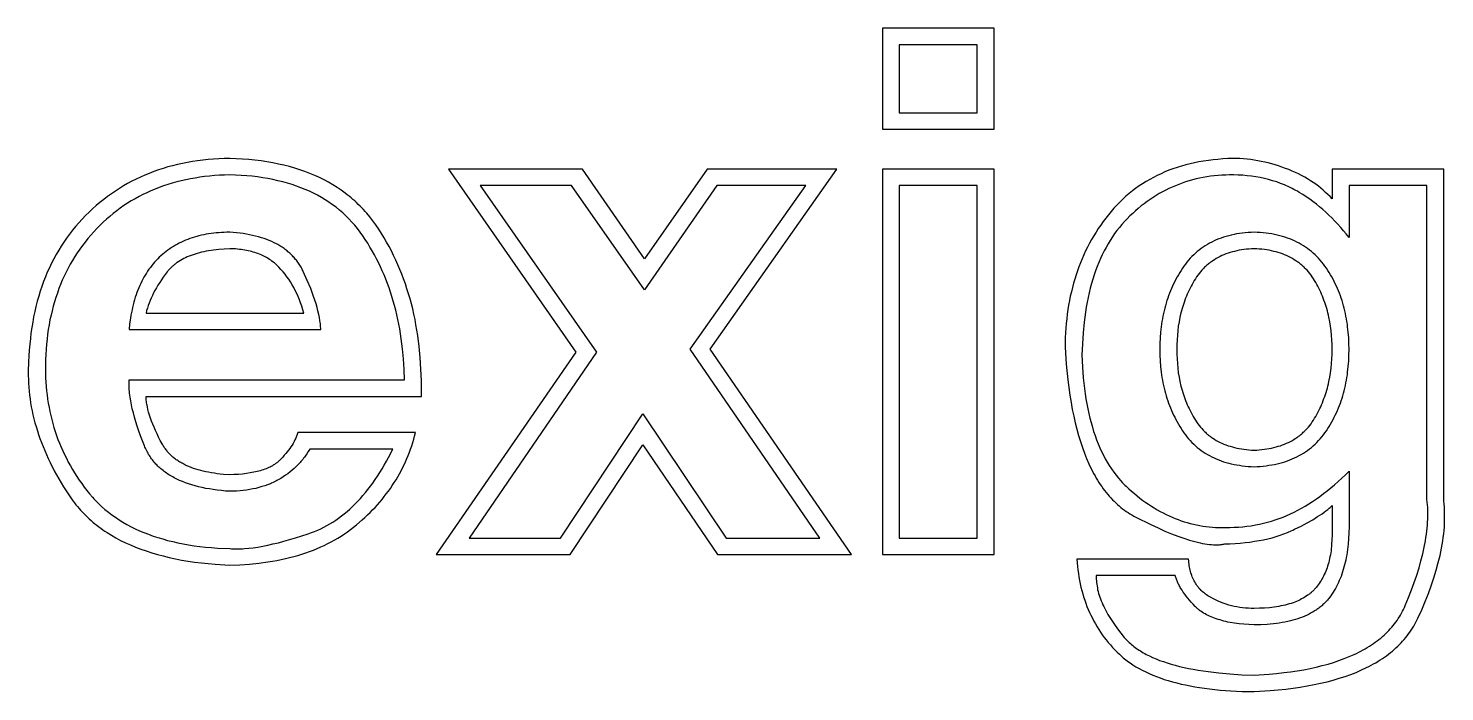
# Model space of a CAD drawing. Header units: millimetres. Extents: x -67 to 591, y -68 to 76.
# Drawn here: x 135.4 to 268.8, y -61.5 to 1 of the extents above; entities that cross this region are included whole.
import ezdxf

# ---------------------------------------------------------------- set-up
doc = ezdxf.new("R2010")
doc.units = ezdxf.units.MM
doc.header["$MEASUREMENT"] = 0
doc.layers.add('DEFAULT', color=7, linetype='Continuous')

msp = doc.modelspace()

# ---------------------------------------------------------------- linework, layer by layer
at = {"layer": 'DEFAULT'}
for points in [[(215.83, -8.53), (226.36, -8.53), (226.36, 0.97), (215.83, 0.97), (215.83, -8.53)], [(217.42, -0.58), (217.42, -6.98), (224.77, -6.98), (224.77, -0.58), (217.42, -0.58)], [(160.76, -37.11), (160.7, -37.28), (160.63, -37.45), (160.56, -37.62), (160.48, -37.78), (160.39, -37.95), (160.3, -38.12), (160.2, -38.28), (160.1, -38.44), (159.98, -38.61), (159.87, -38.77), (159.74, -38.93), (159.61, -39.09), (159.47, -39.25), (159.33, -39.41), (159.18, -39.57), (159.02, -39.73), (158.98, -39.77), (158.94, -39.81), (158.9, -39.85), (158.85, -39.88), (158.81, -39.92), (158.76, -39.96), (158.72, -39.99), (158.67, -40.03), (158.62, -40.06), (158.57, -40.1), (158.47, -40.16), (158.36, -40.23), (158.25, -40.29), (158.13, -40.35), (158.02, -40.41), (157.89, -40.46), (157.76, -40.51), (157.63, -40.56), (157.49, -40.61), (157.35, -40.66), (157.21, -40.7), (157.06, -40.74), (156.91, -40.78), (156.75, -40.82), (156.59, -40.85), (156.42, -40.88), (156.25, -40.91), (155.9, -40.97), (155.53, -41.01), (155.15, -41.04), (154.75, -41.07), (154.33, -41.08), (153.73, -41.04), (153.44, -41.01), (153.15, -40.98), (152.88, -40.94), (152.61, -40.9), (152.34, -40.85), (152.09, -40.8), (151.84, -40.75), (151.6, -40.69), (151.36, -40.62), (151.13, -40.55), (150.91, -40.48), (150.69, -40.4), (150.48, -40.31), (150.28, -40.23), (150.09, -40.13), (149.9, -40.03), (149.81, -39.98), (149.72, -39.93), (149.63, -39.88), (149.54, -39.83), (149.46, -39.77), (149.37, -39.71), (149.29, -39.66), (149.21, -39.6), (149.13, -39.54), (149.06, -39.48), (148.98, -39.41), (148.91, -39.35), (148.84, -39.29), (148.77, -39.22), (148.7, -39.15), (148.63, -39.09), (148.57, -39.02), (148.51, -38.95), (148.44, -38.88), (148.39, -38.8), (148.33, -38.73), (148.27, -38.65), (148.22, -38.58), (148.16, -38.5), (148.11, -38.42), (148.06, -38.34), (148.02, -38.26), (147.97, -38.18), (147.79, -37.85), (147.63, -37.53), (147.48, -37.22), (147.33, -36.91), (147.2, -36.61), (147.08, -36.31), (146.96, -36.02), (146.86, -35.74), (146.77, -35.46), (146.69, -35.19), (146.62, -34.93), (146.57, -34.67), (146.54, -34.54), (146.52, -34.42), (146.5, -34.29), (146.48, -34.17), (146.47, -34.05), (146.45, -33.93), (146.45, -33.81), (146.44, -33.7), (172.39, -33.7), (172.39, -33.34), (172.39, -32.23), (172.35, -31.13), (172.29, -30.05), (172.18, -29), (172.05, -27.96), (171.97, -27.45), (171.88, -26.95), (171.79, -26.45), (171.68, -25.95), (171.57, -25.46), (171.45, -24.98), (171.32, -24.5), (171.18, -24.03), (171.03, -23.56), (170.88, -23.1), (170.71, -22.64), (170.54, -22.19), (170.36, -21.74), (170.17, -21.3), (169.98, -20.86), (169.77, -20.43), (169.56, -20), (169.34, -19.58), (169.11, -19.16), (168.87, -18.75), (168.62, -18.34), (168.37, -17.94), (168.1, -17.55), (167.83, -17.17), (167.54, -16.8), (167.24, -16.45), (167.09, -16.27), (166.93, -16.1), (166.77, -15.93), (166.61, -15.77), (166.44, -15.61), (166.28, -15.45), (166.11, -15.29), (165.93, -15.14), (165.76, -14.99), (165.58, -14.84), (165.4, -14.7), (165.21, -14.55), (164.84, -14.28), (164.45, -14.02), (164.05, -13.77), (163.64, -13.53), (163.22, -13.31), (162.78, -13.09), (162.34, -12.89), (161.88, -12.7), (161.42, -12.52), (160.94, -12.35), (160.45, -12.2), (159.95, -12.06), (159.44, -11.93), (158.91, -11.81), (158.38, -11.7), (157.83, -11.6), (157.28, -11.52), (156.71, -11.45), (156.13, -11.39), (155.54, -11.34), (154.94, -11.31), (154.33, -11.28), (153.81, -11.29), (153.29, -11.32), (152.79, -11.35), (152.29, -11.39), (151.79, -11.44), (151.3, -11.51), (150.82, -11.58), (150.34, -11.66), (149.87, -11.76), (149.41, -11.86), (148.95, -11.97), (148.5, -12.09), (148.05, -12.23), (147.61, -12.37), (147.18, -12.52), (146.75, -12.69), (146.33, -12.86), (145.91, -13.04), (145.51, -13.24), (145.1, -13.44), (144.71, -13.66), (144.32, -13.88), (143.93, -14.11), (143.55, -14.36), (143.18, -14.61), (142.81, -14.88), (142.45, -15.15), (142.1, -15.43), (141.75, -15.73), (141.41, -16.03), (141.07, -16.35), (140.75, -16.67), (140.42, -17), (140.11, -17.35), (139.81, -17.69), (139.52, -18.05), (139.24, -18.41), (138.96, -18.78), (138.7, -19.16), (138.45, -19.54), (138.21, -19.94), (137.98, -20.34), (137.75, -20.74), (137.54, -21.16), (137.34, -21.58), (137.14, -22.01), (136.96, -22.44), (136.79, -22.89), (136.63, -23.34), (136.47, -23.8), (136.33, -24.26), (136.19, -24.74), (136.07, -25.22), (135.96, -25.71), (135.85, -26.2), (135.76, -26.7), (135.68, -27.21), (135.6, -27.73), (135.54, -28.26), (135.48, -28.79), (135.44, -29.33), (135.4, -29.88), (135.38, -30.43), (135.35, -31.36), (135.35, -31.73), (135.36, -32.1), (135.37, -32.46), (135.39, -32.83), (135.42, -33.2), (135.46, -33.57), (135.51, -33.94), (135.57, -34.31), (135.63, -34.69), (135.71, -35.06), (135.79, -35.43), (135.88, -35.8), (135.97, -36.18), (136.08, -36.55), (136.2, -36.93), (136.32, -37.3), (136.45, -37.68), (136.59, -38.05), (136.74, -38.43), (136.89, -38.81), (137.06, -39.18), (137.23, -39.56), (137.41, -39.94), (137.8, -40.7), (138.22, -41.46), (138.67, -42.22), (139.16, -42.98), (139.29, -43.17), (139.42, -43.36), (139.56, -43.54), (139.69, -43.72), (139.84, -43.9), (139.98, -44.08), (140.13, -44.25), (140.28, -44.42), (140.44, -44.59), (140.6, -44.76), (140.76, -44.92), (140.92, -45.08), (141.09, -45.24), (141.27, -45.39), (141.44, -45.54), (141.62, -45.69), (141.81, -45.84), (141.99, -45.98), (142.18, -46.12), (142.38, -46.26), (142.57, -46.39), (142.77, -46.52), (143.19, -46.78), (143.61, -47.02), (144.05, -47.26), (144.5, -47.48), (144.97, -47.69), (145.45, -47.89), (145.95, -48.08), (146.45, -48.26), (146.98, -48.43), (147.51, -48.59), (148.06, -48.73), (148.63, -48.87), (149.21, -48.99), (149.8, -49.11), (150.4, -49.21), (151.02, -49.3), (151.66, -49.38), (152.3, -49.45), (152.96, -49.51), (154.33, -49.59), (155.27, -49.56), (156.18, -49.49), (157.07, -49.41), (157.93, -49.29), (158.35, -49.22), (158.76, -49.15), (159.17, -49.07), (159.57, -48.98), (159.97, -48.88), (160.36, -48.78), (160.74, -48.67), (161.12, -48.56), (161.49, -48.44), (161.85, -48.31), (162.21, -48.17), (162.56, -48.03), (162.91, -47.88), (163.24, -47.73), (163.57, -47.57), (163.9, -47.4), (164.22, -47.22), (164.53, -47.04), (164.84, -46.85), (165.14, -46.65), (165.43, -46.45), (165.72, -46.24), (166, -46.02), (166.27, -45.8), (166.8, -45.34), (167.06, -45.11), (167.31, -44.87), (167.55, -44.64), (167.79, -44.39), (168.02, -44.15), (168.24, -43.9), (168.46, -43.65), (168.68, -43.4), (168.88, -43.14), (169.08, -42.88), (169.28, -42.62), (169.47, -42.36), (169.65, -42.09), (169.83, -41.82), (170, -41.55), (170.16, -41.27), (170.32, -40.99), (170.47, -40.71), (170.62, -40.43), (170.76, -40.14), (170.9, -39.85), (171.02, -39.56), (171.15, -39.26), (171.26, -38.96), (171.37, -38.66), (171.48, -38.36), (171.58, -38.05), (171.67, -37.74), (171.75, -37.43), (171.83, -37.11), (160.76, -37.11)], [(268.75, -12.28), (258.21, -12.28), (258.21, -15.1), (258.02, -14.88), (257.81, -14.68), (257.6, -14.48), (257.38, -14.28), (257.16, -14.09), (256.92, -13.9), (256.68, -13.72), (256.43, -13.55), (256.17, -13.38), (255.9, -13.21), (255.63, -13.05), (255.34, -12.9), (255.05, -12.75), (254.75, -12.61), (254.44, -12.47), (254.13, -12.34), (253.81, -12.22), (253.49, -12.1), (253.17, -11.99), (252.84, -11.89), (252.52, -11.79), (252.19, -11.71), (251.86, -11.63), (251.53, -11.56), (251.2, -11.5), (250.87, -11.44), (250.54, -11.4), (250.2, -11.36), (249.87, -11.33), (249.53, -11.3), (249.19, -11.29), (248.85, -11.28), (248.38, -11.3), (247.91, -11.33), (247.45, -11.37), (246.99, -11.41), (246.55, -11.47), (246.11, -11.53), (245.67, -11.61), (245.25, -11.69), (244.83, -11.79), (244.42, -11.89), (244.01, -12.01), (243.61, -12.13), (243.22, -12.26), (242.84, -12.4), (242.46, -12.56), (242.09, -12.72), (241.73, -12.89), (241.37, -13.07), (241.03, -13.26), (240.68, -13.46), (240.35, -13.67), (240.02, -13.88), (239.7, -14.11), (239.39, -14.35), (239.08, -14.6), (238.78, -14.85), (238.49, -15.12), (238.21, -15.39), (237.93, -15.68), (237.66, -15.97), (237.39, -16.28), (237.14, -16.59), (236.89, -16.91), (236.64, -17.24), (236.41, -17.56), (236.18, -17.9), (235.97, -18.24), (235.76, -18.58), (235.55, -18.93), (235.36, -19.28), (235.17, -19.64), (234.99, -20), (234.82, -20.36), (234.66, -20.73), (234.5, -21.11), (234.36, -21.48), (234.22, -21.87), (234.09, -22.26), (233.96, -22.65), (233.85, -23.04), (233.74, -23.45), (233.64, -23.85), (233.54, -24.26), (233.46, -24.68), (233.38, -25.1), (233.31, -25.52), (233.25, -25.95), (233.2, -26.38), (233.15, -26.82), (233.12, -27.26), (233.09, -27.7), (233.07, -28.16), (233.05, -29.07), (233.16, -30.65), (233.31, -32.15), (233.4, -32.87), (233.5, -33.58), (233.61, -34.26), (233.73, -34.93), (233.87, -35.57), (234.01, -36.2), (234.16, -36.8), (234.32, -37.39), (234.49, -37.96), (234.68, -38.51), (234.87, -39.04), (235.07, -39.55), (235.29, -40.04), (235.51, -40.51), (235.63, -40.74), (235.74, -40.96), (235.87, -41.18), (235.99, -41.39), (236.11, -41.6), (236.24, -41.81), (236.37, -42), (236.51, -42.2), (236.64, -42.39), (236.78, -42.57), (236.92, -42.75), (237.07, -42.93), (237.21, -43.1), (237.36, -43.26), (237.51, -43.43), (237.67, -43.58), (237.82, -43.73), (237.98, -43.88), (238.14, -44.02), (238.31, -44.16), (238.47, -44.29), (238.64, -44.41), (238.81, -44.54), (238.99, -44.65), (239.16, -44.77), (239.34, -44.87), (239.52, -44.98), (239.71, -45.07), (241.14, -45.78), (241.81, -46.09), (242.46, -46.38), (243.08, -46.63), (243.67, -46.86), (244.24, -47.06), (244.77, -47.23), (245.03, -47.31), (245.28, -47.38), (245.53, -47.44), (245.77, -47.49), (246, -47.54), (246.22, -47.58), (246.44, -47.62), (246.65, -47.64), (246.85, -47.66), (247.05, -47.67), (247.15, -47.68), (247.24, -47.68), (247.33, -47.68), (247.42, -47.68), (247.51, -47.68), (247.6, -47.67), (247.69, -47.66), (247.77, -47.65), (247.85, -47.64), (247.93, -47.63), (248.01, -47.62), (248.09, -47.6), (248.59, -47.58), (249.07, -47.56), (249.55, -47.52), (250.01, -47.47), (250.46, -47.42), (250.9, -47.35), (251.33, -47.28), (251.75, -47.2), (252.15, -47.11), (252.55, -47.01), (252.93, -46.9), (253.31, -46.78), (253.67, -46.65), (254.02, -46.52), (254.36, -46.37), (254.52, -46.3), (254.68, -46.22), (255.3, -45.91), (255.87, -45.6), (256.39, -45.31), (256.85, -45.02), (257.07, -44.88), (257.27, -44.75), (257.46, -44.61), (257.63, -44.48), (257.8, -44.35), (257.95, -44.22), (258.02, -44.16), (258.09, -44.1), (258.15, -44.03), (258.21, -43.97), (258.21, -46.33), (258.21, -46.78), (258.2, -47.21), (258.17, -47.63), (258.16, -47.83), (258.13, -48.03), (258.11, -48.23), (258.08, -48.42), (258.05, -48.61), (258.01, -48.8), (257.98, -48.98), (257.94, -49.16), (257.89, -49.34), (257.84, -49.51), (257.79, -49.68), (257.74, -49.84), (257.68, -50.01), (257.62, -50.16), (257.55, -50.32), (257.48, -50.47), (257.41, -50.62), (257.34, -50.77), (257.26, -50.91), (257.18, -51.05), (257.09, -51.18), (257, -51.31), (256.91, -51.44), (256.82, -51.57), (256.72, -51.69), (256.62, -51.8), (256.56, -51.86), (256.51, -51.92), (256.46, -51.97), (256.4, -52.03), (256.34, -52.08), (256.28, -52.14), (256.23, -52.19), (256.16, -52.24), (256.1, -52.29), (256.04, -52.34), (255.98, -52.39), (255.91, -52.43), (255.78, -52.53), (255.64, -52.62), (255.49, -52.7), (255.34, -52.78), (255.19, -52.86), (255.03, -52.94), (254.87, -53.01), (254.7, -53.07), (254.53, -53.14), (254.35, -53.2), (254.17, -53.25), (253.98, -53.31), (253.79, -53.36), (253.59, -53.4), (253.39, -53.44), (253.19, -53.48), (252.97, -53.52), (252.76, -53.55), (252.54, -53.58), (252.31, -53.6), (251.85, -53.64), (251.36, -53.66), (250.86, -53.67), (250.59, -53.67), (250.32, -53.66), (250.05, -53.64), (249.78, -53.61), (249.51, -53.58), (249.25, -53.53), (248.99, -53.48), (248.73, -53.42), (248.47, -53.35), (248.22, -53.27), (247.96, -53.18), (247.71, -53.08), (247.47, -52.98), (247.22, -52.87), (246.98, -52.74), (246.74, -52.61), (246.62, -52.55), (246.5, -52.47), (246.39, -52.4), (246.28, -52.32), (246.18, -52.24), (246.08, -52.16), (245.98, -52.07), (245.89, -51.99), (245.8, -51.89), (245.76, -51.85), (245.71, -51.8), (245.67, -51.75), (245.63, -51.7), (245.59, -51.65), (245.55, -51.6), (245.51, -51.55), (245.47, -51.5), (245.44, -51.45), (245.4, -51.4), (245.33, -51.29), (245.27, -51.18), (245.2, -51.07), (245.14, -50.95), (245.09, -50.83), (245.04, -50.71), (244.99, -50.58), (244.95, -50.46), (244.9, -50.33), (244.87, -50.19), (244.83, -50.06), (244.8, -49.92), (244.77, -49.78), (244.75, -49.63), (244.73, -49.49), (244.71, -49.34), (244.7, -49.19), (244.69, -49.03), (234.16, -49.03), (234.18, -49.38), (234.22, -49.72), (234.26, -50.05), (234.3, -50.38), (234.36, -50.71), (234.41, -51.04), (234.48, -51.36), (234.55, -51.67), (234.63, -51.98), (234.71, -52.29), (234.8, -52.59), (234.9, -52.89), (235.01, -53.19), (235.11, -53.48), (235.23, -53.76), (235.35, -54.05), (235.48, -54.32), (235.62, -54.6), (235.76, -54.87), (235.91, -55.13), (236.06, -55.39), (236.22, -55.65), (236.39, -55.9), (236.56, -56.15), (236.74, -56.4), (236.93, -56.64), (237.12, -56.88), (237.32, -57.11), (237.52, -57.34), (237.73, -57.56), (237.95, -57.78), (238.18, -57.99), (238.29, -58.1), (238.41, -58.21), (238.53, -58.31), (238.65, -58.41), (238.78, -58.51), (238.9, -58.61), (239.03, -58.7), (239.17, -58.8), (239.44, -58.98), (239.73, -59.16), (240.02, -59.33), (240.33, -59.5), (240.65, -59.65), (240.98, -59.81), (241.31, -59.95), (241.66, -60.09), (242.02, -60.22), (242.39, -60.35), (242.77, -60.47), (243.16, -60.58), (243.57, -60.69), (243.98, -60.79), (244.4, -60.88), (244.83, -60.97), (245.28, -61.05), (245.73, -61.12), (246.67, -61.25), (247.66, -61.36), (248.68, -61.43), (249.75, -61.48), (250.86, -61.51), (252.39, -61.41), (253.12, -61.35), (253.84, -61.27), (254.53, -61.18), (255.21, -61.08), (255.87, -60.97), (256.51, -60.85), (257.13, -60.72), (257.74, -60.57), (258.32, -60.42), (258.89, -60.25), (259.44, -60.07), (259.97, -59.89), (260.48, -59.69), (260.97, -59.47), (261.44, -59.25), (261.67, -59.14), (261.9, -59.02), (262.12, -58.9), (262.33, -58.78), (262.54, -58.65), (262.75, -58.52), (262.95, -58.39), (263.15, -58.25), (263.34, -58.12), (263.53, -57.98), (263.71, -57.83), (263.89, -57.69), (264.06, -57.54), (264.23, -57.39), (264.4, -57.23), (264.56, -57.08), (264.71, -56.92), (264.86, -56.75), (265.01, -56.59), (265.15, -56.42), (265.29, -56.25), (265.42, -56.07), (265.54, -55.9), (265.67, -55.72), (265.78, -55.54), (265.9, -55.35), (266.01, -55.16), (266.11, -54.97), (266.21, -54.78), (266.3, -54.58), (266.66, -53.8), (266.99, -53.03), (267.29, -52.27), (267.56, -51.53), (267.81, -50.79), (268.03, -50.07), (268.22, -49.36), (268.39, -48.67), (268.53, -47.98), (268.59, -47.64), (268.64, -47.31), (268.69, -46.98), (268.73, -46.65), (268.76, -46.33), (268.79, -46), (268.8, -45.69), (268.82, -45.37), (268.82, -45.06), (268.82, -44.75), (268.81, -44.44), (268.8, -44.14), (268.78, -43.84), (268.75, -43.54), (268.75, -12.28)], [(169.69, -38.66), (161.87, -38.66), (161.73, -38.89), (161.59, -39.11), (161.44, -39.32), (161.37, -39.43), (161.29, -39.53), (161.21, -39.63), (161.13, -39.73), (161.04, -39.83), (160.96, -39.93), (160.87, -40.03), (160.78, -40.12), (160.69, -40.21), (160.6, -40.3), (160.51, -40.39), (160.41, -40.48), (160.22, -40.65), (160.02, -40.82), (159.81, -40.98), (159.59, -41.13), (159.37, -41.28), (159.14, -41.42), (158.9, -41.56), (158.78, -41.62), (158.66, -41.69), (158.54, -41.75), (158.41, -41.81), (158.28, -41.86), (158.16, -41.92), (157.9, -42.02), (157.63, -42.12), (157.36, -42.2), (157.08, -42.28), (156.8, -42.36), (156.51, -42.42), (156.22, -42.47), (155.92, -42.52), (155.61, -42.56), (155.3, -42.59), (154.98, -42.61), (154.66, -42.63), (154.33, -42.64), (153.93, -42.61), (153.54, -42.57), (153.16, -42.53), (152.78, -42.48), (152.42, -42.42), (152.07, -42.36), (151.73, -42.29), (151.4, -42.21), (151.07, -42.13), (150.76, -42.04), (150.46, -41.94), (150.16, -41.84), (149.88, -41.73), (149.6, -41.61), (149.34, -41.49), (149.21, -41.42), (149.08, -41.36), (148.96, -41.29), (148.83, -41.22), (148.71, -41.15), (148.6, -41.08), (148.48, -41), (148.37, -40.93), (148.26, -40.85), (148.15, -40.77), (148.05, -40.69), (147.94, -40.6), (147.84, -40.52), (147.75, -40.43), (147.65, -40.35), (147.56, -40.26), (147.47, -40.16), (147.38, -40.07), (147.29, -39.98), (147.21, -39.88), (147.13, -39.78), (147.05, -39.68), (146.97, -39.58), (146.9, -39.48), (146.83, -39.37), (146.76, -39.27), (146.69, -39.16), (146.63, -39.05), (146.57, -38.94), (146.51, -38.82), (146.45, -38.71), (146.39, -38.59), (146.34, -38.47), (146.29, -38.35), (145.93, -37.41), (145.77, -36.96), (145.62, -36.51), (145.48, -36.08), (145.36, -35.67), (145.25, -35.26), (145.15, -34.87), (145.07, -34.48), (145, -34.11), (144.94, -33.76), (144.89, -33.41), (144.88, -33.24), (144.86, -33.08), (144.85, -32.91), (144.84, -32.75), (144.84, -32.6), (144.84, -32.44), (144.84, -32.29), (144.85, -32.14), (170.79, -32.14), (170.76, -31.15), (170.7, -30.17), (170.61, -29.21), (170.49, -28.27), (170.35, -27.35), (170.17, -26.45), (170.07, -26.01), (169.97, -25.58), (169.86, -25.14), (169.74, -24.72), (169.61, -24.3), (169.48, -23.88), (169.34, -23.47), (169.19, -23.06), (169.04, -22.66), (168.87, -22.26), (168.71, -21.87), (168.53, -21.48), (168.35, -21.1), (168.16, -20.73), (167.96, -20.35), (167.76, -19.99), (167.54, -19.63), (167.33, -19.27), (167.1, -18.92), (166.87, -18.57), (166.63, -18.23), (166.38, -17.9), (166.11, -17.58), (165.84, -17.28), (165.56, -16.98), (165.27, -16.69), (164.98, -16.41), (164.67, -16.15), (164.35, -15.89), (164.02, -15.64), (163.68, -15.41), (163.33, -15.18), (162.97, -14.97), (162.61, -14.76), (162.23, -14.57), (161.84, -14.38), (161.45, -14.21), (161.04, -14.04), (160.62, -13.89), (160.2, -13.75), (159.76, -13.61), (159.32, -13.49), (158.86, -13.38), (158.4, -13.28), (157.92, -13.19), (157.44, -13.11), (156.94, -13.03), (156.44, -12.97), (155.93, -12.92), (155.4, -12.88), (154.87, -12.85), (154.33, -12.83), (153.84, -12.85), (153.36, -12.87), (152.89, -12.9), (152.42, -12.95), (151.96, -13), (151.51, -13.06), (151.06, -13.13), (150.62, -13.21), (150.18, -13.29), (149.75, -13.39), (149.33, -13.5), (148.91, -13.61), (148.49, -13.74), (148.09, -13.87), (147.69, -14.02), (147.29, -14.17), (146.9, -14.33), (146.52, -14.51), (146.15, -14.69), (145.78, -14.88), (145.41, -15.08), (145.05, -15.29), (144.7, -15.51), (144.35, -15.73), (144.01, -15.97), (143.68, -16.22), (143.35, -16.47), (143.03, -16.74), (142.71, -17.01), (142.4, -17.29), (142.1, -17.59), (141.8, -17.89), (141.51, -18.2), (141.23, -18.52), (140.96, -18.84), (140.7, -19.16), (140.44, -19.5), (140.2, -19.84), (139.96, -20.18), (139.73, -20.53), (139.51, -20.89), (139.3, -21.25), (139.1, -21.62), (138.91, -22), (138.73, -22.38), (138.55, -22.76), (138.39, -23.15), (138.23, -23.55), (138.09, -23.96), (137.95, -24.37), (137.82, -24.78), (137.7, -25.2), (137.59, -25.63), (137.49, -26.06), (137.39, -26.5), (137.31, -26.95), (137.23, -27.4), (137.17, -27.86), (137.11, -28.32), (137.06, -28.79), (137.02, -29.26), (136.99, -29.74), (136.97, -30.23), (136.96, -30.72), (136.96, -31.14), (136.96, -31.55), (136.98, -31.96), (137, -32.36), (137.03, -32.77), (137.06, -33.17), (137.11, -33.56), (137.16, -33.96), (137.23, -34.35), (137.3, -34.74), (137.37, -35.12), (137.46, -35.51), (137.55, -35.89), (137.65, -36.26), (137.76, -36.64), (137.88, -37.01), (138.01, -37.38), (138.14, -37.75), (138.29, -38.11), (138.44, -38.47), (138.59, -38.83), (138.76, -39.18), (138.94, -39.53), (139.12, -39.88), (139.31, -40.23), (139.51, -40.57), (139.71, -40.91), (139.93, -41.25), (140.15, -41.58), (140.38, -41.91), (140.62, -42.24), (140.87, -42.57), (141.13, -42.88), (141.39, -43.19), (141.53, -43.35), (141.67, -43.49), (141.96, -43.79), (142.26, -44.07), (142.57, -44.34), (142.89, -44.6), (143.22, -44.85), (143.56, -45.09), (143.91, -45.33), (144.27, -45.55), (144.64, -45.77), (145.03, -45.97), (145.42, -46.17), (145.83, -46.35), (146.24, -46.53), (146.67, -46.69), (147.1, -46.85), (147.55, -47), (148.01, -47.13), (148.48, -47.26), (148.96, -47.38), (149.45, -47.49), (149.95, -47.59), (150.46, -47.68), (150.98, -47.76), (151.51, -47.83), (152.05, -47.89), (152.6, -47.94), (153.17, -47.98), (154.33, -48.04), (154.49, -48.05), (154.65, -48.06), (154.82, -48.07), (154.99, -48.07), (155.17, -48.07), (155.36, -48.06), (155.54, -48.05), (155.73, -48.04), (156.13, -48), (156.55, -47.95), (156.98, -47.89), (157.44, -47.81), (157.91, -47.71), (158.4, -47.6), (158.91, -47.48), (159.43, -47.34), (160.54, -47.02), (161.72, -46.64), (162.02, -46.53), (162.32, -46.41), (162.62, -46.29), (162.91, -46.16), (163.2, -46.01), (163.49, -45.86), (163.77, -45.7), (164.05, -45.53), (164.32, -45.35), (164.59, -45.16), (164.86, -44.96), (165.12, -44.75), (165.39, -44.53), (165.64, -44.31), (165.9, -44.07), (166.15, -43.83), (166.4, -43.57), (166.64, -43.31), (166.88, -43.04), (167.12, -42.76), (167.35, -42.47), (167.58, -42.17), (167.81, -41.86), (168.03, -41.54), (168.25, -41.21), (168.46, -40.87), (168.68, -40.53), (168.89, -40.17), (169.09, -39.81), (169.29, -39.44), (169.69, -38.66)], [(186.96, -29.54), (173.77, -48.6), (186.4, -48.6), (193.27, -38.26), (200.29, -48.6), (212.92, -48.6), (199.59, -29.26), (211.53, -12.28), (199.31, -12.28), (193.41, -20.75), (187.58, -12.28), (174.95, -12.28), (186.96, -29.54)], [(215.83, -48.6), (226.36, -48.6), (226.36, -12.28), (215.83, -12.28), (215.83, -48.6)], [(267.15, -43.4), (267.15, -13.83), (259.81, -13.83), (259.81, -18.73), (259.55, -18.4), (259.29, -18.09), (259.03, -17.78), (258.76, -17.47), (258.48, -17.18), (258.2, -16.89), (257.92, -16.62), (257.63, -16.35), (257.33, -16.09), (257.03, -15.83), (256.73, -15.59), (256.41, -15.35), (256.1, -15.12), (255.78, -14.9), (255.45, -14.69), (255.12, -14.48), (254.95, -14.38), (254.78, -14.29), (254.61, -14.2), (254.44, -14.11), (254.26, -14.02), (254.08, -13.94), (253.91, -13.86), (253.73, -13.78), (253.55, -13.7), (253.36, -13.63), (252.99, -13.5), (252.61, -13.38), (252.23, -13.27), (251.84, -13.17), (251.44, -13.09), (251.04, -13.01), (250.63, -12.95), (250.21, -12.91), (249.79, -12.87), (249.36, -12.85), (248.92, -12.83), (248.55, -12.84), (248.19, -12.85), (247.83, -12.87), (247.47, -12.89), (247.11, -12.93), (246.76, -12.97), (246.41, -13.02), (246.07, -13.08), (245.73, -13.15), (245.39, -13.22), (245.06, -13.31), (244.73, -13.4), (244.41, -13.5), (244.08, -13.61), (243.77, -13.73), (243.45, -13.85), (243.14, -13.98), (242.83, -14.12), (242.53, -14.27), (242.23, -14.43), (241.93, -14.6), (241.64, -14.77), (241.35, -14.95), (241.06, -15.14), (240.78, -15.34), (240.5, -15.55), (240.23, -15.76), (239.95, -15.99), (239.69, -16.22), (239.42, -16.46), (239.16, -16.7), (238.9, -16.96), (238.65, -17.22), (238.41, -17.5), (238.17, -17.78), (237.94, -18.07), (237.72, -18.37), (237.51, -18.68), (237.3, -19), (237.1, -19.32), (236.91, -19.66), (236.73, -20), (236.55, -20.36), (236.39, -20.72), (236.23, -21.09), (236.08, -21.47), (235.93, -21.86), (235.79, -22.26), (235.66, -22.66), (235.54, -23.08), (235.43, -23.5), (235.32, -23.94), (235.22, -24.38), (235.13, -24.83), (235.05, -25.29), (234.97, -25.76), (234.9, -26.24), (234.84, -26.72), (234.75, -27.72), (234.68, -28.76), (234.64, -29.83), (234.69, -30.92), (234.77, -31.96), (234.88, -32.97), (234.94, -33.45), (235.02, -33.93), (235.1, -34.4), (235.18, -34.86), (235.28, -35.3), (235.38, -35.74), (235.5, -36.17), (235.62, -36.59), (235.74, -37), (235.88, -37.39), (236.02, -37.78), (236.17, -38.16), (236.32, -38.53), (236.49, -38.89), (236.66, -39.24), (236.84, -39.57), (237.03, -39.9), (237.22, -40.22), (237.43, -40.53), (237.64, -40.83), (237.86, -41.12), (238.08, -41.4), (238.31, -41.66), (238.43, -41.8), (238.56, -41.92), (238.68, -42.05), (238.8, -42.17), (238.93, -42.29), (239.06, -42.41), (239.32, -42.64), (239.58, -42.86), (239.85, -43.08), (240.11, -43.29), (240.38, -43.49), (240.65, -43.68), (240.92, -43.86), (241.19, -44.04), (241.46, -44.21), (241.74, -44.38), (242.01, -44.53), (242.29, -44.68), (242.57, -44.82), (242.85, -44.95), (243.13, -45.08), (243.41, -45.19), (243.7, -45.3), (243.99, -45.41), (244.27, -45.5), (244.56, -45.59), (244.85, -45.67), (245.15, -45.74), (245.44, -45.8), (245.74, -45.86), (246.03, -45.91), (246.33, -45.95), (246.63, -45.99), (246.94, -46.02), (247.24, -46.04), (247.54, -46.05), (247.85, -46.05), (248.57, -46.05), (248.98, -46.03), (249.39, -46.01), (249.79, -45.97), (250.19, -45.93), (250.59, -45.88), (250.98, -45.81), (251.36, -45.74), (251.74, -45.65), (252.12, -45.56), (252.49, -45.45), (252.86, -45.33), (253.23, -45.21), (253.59, -45.07), (253.94, -44.93), (254.29, -44.77), (254.64, -44.6), (254.99, -44.42), (255.34, -44.23), (255.69, -44.03), (256.03, -43.82), (256.38, -43.6), (256.73, -43.36), (257.07, -43.12), (257.41, -42.86), (257.76, -42.59), (258.1, -42.31), (258.44, -42.02), (258.79, -41.72), (259.13, -41.41), (259.47, -41.08), (259.81, -40.75), (259.81, -45.41), (259.81, -45.99), (259.8, -46.55), (259.77, -47.09), (259.73, -47.62), (259.67, -48.13), (259.63, -48.38), (259.59, -48.63), (259.55, -48.87), (259.5, -49.11), (259.45, -49.34), (259.39, -49.57), (259.33, -49.79), (259.27, -50.01), (259.2, -50.23), (259.13, -50.44), (259.06, -50.65), (258.98, -50.85), (258.89, -51.05), (258.81, -51.24), (258.71, -51.43), (258.62, -51.62), (258.52, -51.8), (258.41, -51.98), (258.31, -52.15), (258.2, -52.32), (258.08, -52.49), (257.96, -52.65), (257.9, -52.73), (257.84, -52.8), (257.77, -52.88), (257.71, -52.96), (257.64, -53.03), (257.57, -53.1), (257.5, -53.17), (257.42, -53.24), (257.35, -53.31), (257.27, -53.38), (257.2, -53.45), (257.12, -53.51), (257.04, -53.58), (256.96, -53.64), (256.87, -53.7), (256.79, -53.76), (256.7, -53.82), (256.61, -53.88), (256.52, -53.94), (256.43, -53.99), (256.24, -54.1), (256.05, -54.2), (255.85, -54.3), (255.65, -54.39), (255.43, -54.48), (255.21, -54.56), (254.99, -54.64), (254.76, -54.71), (254.52, -54.78), (254.28, -54.84), (254.03, -54.9), (253.77, -54.96), (253.51, -55), (253.24, -55.05), (252.96, -55.09), (252.68, -55.12), (252.39, -55.15), (252.1, -55.17), (251.49, -55.21), (250.86, -55.22), (250.37, -55.2), (249.9, -55.16), (249.45, -55.11), (249.01, -55.06), (248.6, -54.99), (248.4, -54.95), (248.2, -54.91), (248.01, -54.86), (247.83, -54.81), (247.65, -54.76), (247.47, -54.71), (247.3, -54.66), (247.13, -54.6), (246.97, -54.54), (246.81, -54.47), (246.66, -54.4), (246.52, -54.33), (246.37, -54.26), (246.24, -54.19), (246.1, -54.11), (245.97, -54.03), (245.85, -53.94), (245.73, -53.86), (245.68, -53.81), (245.62, -53.77), (245.56, -53.72), (245.51, -53.67), (245.46, -53.63), (245.41, -53.58), (245.36, -53.53), (245.31, -53.48), (245.12, -53.28), (244.94, -53.09), (244.77, -52.89), (244.61, -52.7), (244.46, -52.51), (244.32, -52.32), (244.19, -52.14), (244.07, -51.96), (243.95, -51.78), (243.9, -51.69), (243.85, -51.6), (243.81, -51.51), (243.76, -51.43), (243.72, -51.34), (243.68, -51.25), (243.64, -51.17), (243.6, -51.08), (243.57, -51), (243.54, -50.91), (243.51, -50.83), (243.49, -50.75), (243.46, -50.66), (243.44, -50.58), (235.99, -50.58), (235.99, -50.74), (235.99, -50.91), (236, -51.07), (236.01, -51.23), (236.03, -51.4), (236.06, -51.57), (236.09, -51.74), (236.12, -51.91), (236.17, -52.08), (236.21, -52.25), (236.27, -52.43), (236.32, -52.6), (236.39, -52.78), (236.46, -52.96), (236.53, -53.14), (236.61, -53.32), (236.7, -53.5), (236.79, -53.69), (236.88, -53.87), (236.98, -54.06), (237.09, -54.25), (237.2, -54.43), (237.45, -54.82), (237.71, -55.2), (237.99, -55.6), (238.3, -56), (238.63, -56.4), (238.72, -56.5), (238.81, -56.6), (238.9, -56.7), (239, -56.8), (239.1, -56.89), (239.2, -56.98), (239.31, -57.08), (239.42, -57.17), (239.53, -57.26), (239.65, -57.35), (239.77, -57.43), (239.89, -57.52), (240.02, -57.6), (240.15, -57.68), (240.28, -57.76), (240.42, -57.84), (240.56, -57.92), (240.7, -58), (241, -58.15), (241.3, -58.29), (241.63, -58.43), (241.96, -58.56), (242.31, -58.68), (242.67, -58.8), (243.05, -58.92), (243.44, -59.03), (243.84, -59.13), (244.26, -59.22), (244.68, -59.32), (245.13, -59.4), (245.58, -59.48), (246.53, -59.62), (247.53, -59.74), (248.59, -59.84), (249.7, -59.91), (250.86, -59.96), (252.29, -59.86), (252.98, -59.8), (253.65, -59.72), (254.3, -59.64), (254.93, -59.54), (255.55, -59.44), (256.14, -59.32), (256.72, -59.19), (257.28, -59.06), (257.83, -58.91), (258.35, -58.75), (258.86, -58.58), (259.35, -58.4), (259.82, -58.21), (260.28, -58.01), (260.5, -57.91), (260.72, -57.8), (260.93, -57.69), (261.13, -57.58), (261.34, -57.47), (261.53, -57.35), (261.73, -57.23), (261.92, -57.11), (262.1, -56.98), (262.28, -56.85), (262.46, -56.72), (262.63, -56.59), (262.8, -56.46), (262.96, -56.32), (263.12, -56.18), (263.27, -56.04), (263.42, -55.89), (263.56, -55.74), (263.7, -55.59), (263.84, -55.44), (263.97, -55.28), (264.1, -55.12), (264.22, -54.96), (264.34, -54.8), (264.45, -54.63), (264.56, -54.46), (264.66, -54.29), (264.76, -54.11), (264.86, -53.94), (264.95, -53.76), (265.03, -53.57), (265.11, -53.39), (265.42, -52.65), (265.7, -51.93), (265.96, -51.22), (266.2, -50.53), (266.41, -49.85), (266.59, -49.19), (266.76, -48.54), (266.9, -47.91), (267.01, -47.29), (267.06, -46.99), (267.1, -46.69), (267.14, -46.4), (267.17, -46.11), (267.2, -45.82), (267.21, -45.53), (267.23, -45.25), (267.23, -44.98), (267.24, -44.71), (267.23, -44.44), (267.22, -44.17), (267.2, -43.91), (267.18, -43.65), (267.15, -43.4)], [(177.93, -13.83), (188.9, -29.54), (176.89, -47.04), (185.5, -47.04), (193.27, -35.35), (201.12, -47.04), (209.94, -47.04), (197.72, -29.26), (208.62, -13.83), (200.22, -13.83), (193.41, -23.65), (186.54, -13.83), (177.93, -13.83)], [(217.42, -13.83), (217.42, -47.04), (224.77, -47.04), (224.77, -13.83), (217.42, -13.83)], [(162.91, -27.4), (162.9, -27.27), (162.89, -27.14), (162.88, -27), (162.87, -26.86), (162.85, -26.72), (162.83, -26.57), (162.78, -26.28), (162.72, -25.97), (162.64, -25.65), (162.56, -25.33), (162.46, -24.99), (162.35, -24.64), (162.23, -24.29), (162.1, -23.92), (161.96, -23.55), (161.63, -22.77), (161.26, -21.95), (161.21, -21.84), (161.16, -21.74), (161.11, -21.64), (161.05, -21.54), (160.99, -21.44), (160.93, -21.34), (160.87, -21.25), (160.81, -21.16), (160.75, -21.06), (160.68, -20.97), (160.61, -20.88), (160.54, -20.79), (160.47, -20.71), (160.39, -20.62), (160.32, -20.54), (160.24, -20.46), (160.16, -20.38), (160.08, -20.3), (159.99, -20.22), (159.91, -20.14), (159.82, -20.07), (159.73, -19.99), (159.64, -19.92), (159.55, -19.85), (159.45, -19.78), (159.36, -19.72), (159.26, -19.65), (159.16, -19.59), (159.06, -19.52), (158.95, -19.46), (158.85, -19.4), (158.74, -19.34), (158.52, -19.23), (158.29, -19.12), (158.06, -19.02), (157.82, -18.92), (157.57, -18.83), (157.31, -18.75), (157.04, -18.67), (156.77, -18.6), (156.49, -18.54), (156.2, -18.47), (155.91, -18.42), (155.61, -18.37), (155.3, -18.33), (154.98, -18.29), (154.66, -18.26), (154.33, -18.24), (154.07, -18.24), (153.81, -18.25), (153.56, -18.26), (153.31, -18.28), (153.06, -18.3), (152.82, -18.32), (152.58, -18.36), (152.34, -18.39), (152.11, -18.43), (151.88, -18.47), (151.66, -18.52), (151.43, -18.58), (151.22, -18.63), (151, -18.7), (150.79, -18.76), (150.58, -18.84), (150.37, -18.91), (150.17, -18.99), (149.97, -19.08), (149.78, -19.17), (149.58, -19.26), (149.4, -19.36), (149.21, -19.46), (149.03, -19.57), (148.85, -19.68), (148.67, -19.8), (148.5, -19.92), (148.33, -20.05), (148.17, -20.18), (148.01, -20.31), (147.85, -20.45), (147.69, -20.6), (147.54, -20.75), (147.39, -20.9), (147.25, -21.06), (147.11, -21.22), (146.98, -21.38), (146.85, -21.55), (146.72, -21.73), (146.59, -21.9), (146.48, -22.09), (146.36, -22.27), (146.25, -22.46), (146.14, -22.66), (146.04, -22.85), (145.94, -23.06), (145.85, -23.26), (145.75, -23.47), (145.67, -23.69), (145.58, -23.91), (145.51, -24.13), (145.43, -24.36), (145.36, -24.59), (145.29, -24.82), (145.23, -25.06), (145.17, -25.31), (145.12, -25.55), (145.07, -25.81), (145.02, -26.06), (144.98, -26.32), (144.9, -26.85), (144.85, -27.4), (162.91, -27.4)], [(250.86, -18.24), (250.58, -18.25), (250.3, -18.27), (250.02, -18.29), (249.75, -18.32), (249.48, -18.36), (249.22, -18.4), (248.97, -18.45), (248.71, -18.51), (248.47, -18.57), (248.22, -18.64), (247.99, -18.71), (247.75, -18.79), (247.53, -18.87), (247.3, -18.96), (247.09, -19.06), (246.87, -19.16), (246.66, -19.27), (246.46, -19.39), (246.26, -19.51), (246.07, -19.63), (245.88, -19.77), (245.69, -19.91), (245.51, -20.05), (245.34, -20.2), (245.17, -20.36), (245, -20.52), (244.84, -20.69), (244.69, -20.87), (244.53, -21.05), (244.39, -21.23), (244.25, -21.43), (244.11, -21.63), (243.98, -21.83), (243.85, -22.04), (243.73, -22.24), (243.61, -22.45), (243.49, -22.67), (243.38, -22.88), (243.27, -23.1), (243.17, -23.32), (243.07, -23.54), (242.98, -23.76), (242.89, -23.99), (242.8, -24.22), (242.72, -24.45), (242.65, -24.68), (242.57, -24.92), (242.5, -25.16), (242.44, -25.4), (242.38, -25.64), (242.32, -25.88), (242.27, -26.13), (242.23, -26.38), (242.18, -26.63), (242.14, -26.89), (242.11, -27.14), (242.05, -27.66), (242.01, -28.19), (241.99, -28.73), (241.99, -29.28), (241.99, -29.82), (242.01, -30.36), (242.05, -30.89), (242.11, -31.41), (242.14, -31.67), (242.18, -31.92), (242.23, -32.17), (242.27, -32.42), (242.32, -32.67), (242.38, -32.92), (242.44, -33.16), (242.5, -33.4), (242.57, -33.64), (242.65, -33.87), (242.72, -34.11), (242.8, -34.34), (242.89, -34.56), (242.98, -34.79), (243.07, -35.02), (243.17, -35.24), (243.27, -35.46), (243.38, -35.67), (243.49, -35.89), (243.61, -36.1), (243.73, -36.31), (243.85, -36.52), (243.98, -36.72), (244.11, -36.93), (244.25, -37.13), (244.39, -37.32), (244.53, -37.51), (244.69, -37.69), (244.84, -37.86), (245, -38.03), (245.17, -38.19), (245.34, -38.35), (245.51, -38.5), (245.69, -38.65), (245.88, -38.79), (246.07, -38.92), (246.26, -39.05), (246.46, -39.17), (246.66, -39.28), (246.87, -39.39), (247.09, -39.49), (247.3, -39.59), (247.53, -39.68), (247.75, -39.77), (247.99, -39.85), (248.22, -39.92), (248.47, -39.99), (248.71, -40.05), (248.97, -40.1), (249.22, -40.15), (249.48, -40.19), (249.75, -40.23), (250.02, -40.26), (250.3, -40.29), (250.58, -40.31), (250.86, -40.32), (251.15, -40.31), (251.43, -40.29), (251.71, -40.26), (251.99, -40.23), (252.26, -40.19), (252.52, -40.15), (252.78, -40.1), (253.03, -40.05), (253.28, -39.99), (253.53, -39.92), (253.77, -39.85), (254, -39.77), (254.23, -39.68), (254.46, -39.59), (254.68, -39.49), (254.89, -39.39), (255.1, -39.28), (255.31, -39.17), (255.51, -39.05), (255.7, -38.92), (255.9, -38.79), (256.08, -38.65), (256.26, -38.5), (256.44, -38.35), (256.61, -38.19), (256.78, -38.03), (256.94, -37.86), (257.1, -37.69), (257.25, -37.51), (257.4, -37.32), (257.54, -37.13), (257.67, -36.93), (257.81, -36.72), (257.94, -36.52), (258.06, -36.31), (258.18, -36.1), (258.3, -35.89), (258.41, -35.67), (258.51, -35.46), (258.62, -35.24), (258.72, -35.02), (258.81, -34.79), (258.9, -34.56), (258.99, -34.34), (259.07, -34.11), (259.15, -33.87), (259.22, -33.64), (259.29, -33.4), (259.35, -33.16), (259.41, -32.92), (259.47, -32.67), (259.52, -32.42), (259.57, -32.17), (259.61, -31.92), (259.65, -31.67), (259.68, -31.41), (259.74, -30.89), (259.78, -30.36), (259.8, -29.82), (259.81, -29.28), (259.8, -28.73), (259.78, -28.19), (259.74, -27.66), (259.68, -27.14), (259.65, -26.89), (259.61, -26.63), (259.57, -26.38), (259.52, -26.13), (259.47, -25.88), (259.41, -25.64), (259.35, -25.4), (259.29, -25.16), (259.22, -24.92), (259.15, -24.68), (259.07, -24.45), (258.99, -24.22), (258.9, -23.99), (258.81, -23.76), (258.72, -23.54), (258.62, -23.32), (258.51, -23.1), (258.41, -22.88), (258.3, -22.67), (258.18, -22.45), (258.06, -22.24), (257.94, -22.04), (257.81, -21.83), (257.67, -21.63), (257.54, -21.43), (257.4, -21.23), (257.25, -21.05), (257.1, -20.87), (256.94, -20.69), (256.78, -20.52), (256.61, -20.36), (256.44, -20.2), (256.26, -20.05), (256.08, -19.91), (255.9, -19.77), (255.7, -19.63), (255.51, -19.51), (255.31, -19.39), (255.1, -19.27), (254.89, -19.16), (254.68, -19.06), (254.46, -18.96), (254.23, -18.87), (254, -18.79), (253.77, -18.71), (253.53, -18.64), (253.28, -18.57), (253.03, -18.51), (252.78, -18.45), (252.52, -18.4), (252.26, -18.36), (251.99, -18.32), (251.71, -18.29), (251.43, -18.27), (251.15, -18.25), (250.86, -18.24)], [(146.44, -25.85), (161.31, -25.85), (161.22, -25.53), (161.12, -25.21), (161.01, -24.89), (160.89, -24.59), (160.77, -24.29), (160.64, -24), (160.5, -23.72), (160.36, -23.45), (160.21, -23.18), (160.05, -22.92), (159.89, -22.67), (159.72, -22.43), (159.54, -22.19), (159.35, -21.96), (159.16, -21.74), (158.96, -21.52), (158.86, -21.42), (158.75, -21.32), (158.65, -21.22), (158.54, -21.13), (158.42, -21.04), (158.31, -20.95), (158.19, -20.87), (158.07, -20.79), (157.94, -20.71), (157.81, -20.63), (157.68, -20.56), (157.55, -20.49), (157.42, -20.43), (157.28, -20.36), (157.14, -20.31), (156.99, -20.25), (156.85, -20.2), (156.7, -20.15), (156.55, -20.1), (156.39, -20.06), (156.24, -20.02), (156.08, -19.98), (155.91, -19.95), (155.75, -19.92), (155.58, -19.89), (155.41, -19.87), (155.24, -19.85), (155.06, -19.83), (154.88, -19.81), (154.7, -19.8), (154.51, -19.79), (154.33, -19.79), (153.8, -19.82), (153.29, -19.86), (152.8, -19.92), (152.57, -19.95), (152.34, -19.99), (152.11, -20.03), (151.89, -20.07), (151.68, -20.12), (151.47, -20.17), (151.27, -20.23), (151.07, -20.29), (150.88, -20.35), (150.69, -20.42), (150.51, -20.49), (150.33, -20.56), (150.16, -20.64), (150, -20.72), (149.84, -20.81), (149.68, -20.89), (149.53, -20.99), (149.39, -21.08), (149.32, -21.13), (149.25, -21.18), (149.19, -21.23), (149.12, -21.28), (149.06, -21.34), (148.99, -21.39), (148.93, -21.44), (148.87, -21.5), (148.81, -21.55), (148.75, -21.61), (148.7, -21.67), (148.64, -21.73), (148.59, -21.79), (148.54, -21.85), (148.49, -21.91), (148.44, -21.97), (148.25, -22.23), (148.06, -22.48), (147.89, -22.73), (147.73, -22.97), (147.57, -23.22), (147.42, -23.47), (147.28, -23.71), (147.16, -23.95), (147.04, -24.19), (146.92, -24.44), (146.82, -24.67), (146.73, -24.91), (146.64, -25.15), (146.57, -25.38), (146.5, -25.62), (146.44, -25.85)], [(250.86, -19.79), (250.62, -19.8), (250.38, -19.82), (250.14, -19.84), (249.91, -19.87), (249.68, -19.9), (249.46, -19.94), (249.24, -19.99), (249.03, -20.04), (248.82, -20.09), (248.61, -20.15), (248.41, -20.21), (248.21, -20.28), (248.02, -20.36), (247.83, -20.44), (247.65, -20.53), (247.47, -20.62), (247.3, -20.71), (247.13, -20.82), (246.96, -20.92), (246.88, -20.98), (246.8, -21.04), (246.72, -21.09), (246.65, -21.15), (246.57, -21.21), (246.49, -21.28), (246.42, -21.34), (246.35, -21.4), (246.28, -21.47), (246.2, -21.54), (246.13, -21.61), (246.07, -21.68), (245.93, -21.82), (245.8, -21.97), (245.68, -22.12), (245.56, -22.28), (245.44, -22.45), (245.33, -22.62), (245.22, -22.79), (245.12, -22.97), (245.02, -23.15), (244.92, -23.33), (244.83, -23.52), (244.74, -23.7), (244.65, -23.89), (244.57, -24.08), (244.49, -24.27), (244.41, -24.46), (244.34, -24.65), (244.27, -24.84), (244.2, -25.04), (244.14, -25.24), (244.08, -25.43), (244.02, -25.64), (243.97, -25.84), (243.87, -26.25), (243.79, -26.66), (243.72, -27.08), (243.67, -27.51), (243.63, -27.94), (243.6, -28.38), (243.58, -28.83), (243.58, -29.73), (243.6, -30.17), (243.63, -30.61), (243.67, -31.05), (243.72, -31.47), (243.79, -31.89), (243.87, -32.31), (243.97, -32.72), (244.02, -32.92), (244.08, -33.12), (244.14, -33.32), (244.2, -33.52), (244.27, -33.71), (244.34, -33.91), (244.41, -34.1), (244.49, -34.29), (244.57, -34.48), (244.65, -34.67), (244.74, -34.85), (244.83, -35.04), (244.92, -35.22), (245.02, -35.4), (245.12, -35.58), (245.22, -35.76), (245.33, -35.94), (245.44, -36.11), (245.56, -36.27), (245.68, -36.43), (245.8, -36.59), (245.93, -36.73), (246.07, -36.88), (246.13, -36.95), (246.2, -37.02), (246.28, -37.08), (246.35, -37.15), (246.42, -37.21), (246.49, -37.28), (246.57, -37.34), (246.65, -37.4), (246.72, -37.46), (246.8, -37.52), (246.88, -37.58), (246.96, -37.63), (247.13, -37.74), (247.3, -37.84), (247.47, -37.94), (247.65, -38.03), (247.83, -38.11), (248.02, -38.19), (248.21, -38.27), (248.41, -38.34), (248.61, -38.4), (248.82, -38.46), (249.03, -38.52), (249.24, -38.57), (249.46, -38.61), (249.68, -38.65), (249.91, -38.68), (250.14, -38.71), (250.38, -38.74), (250.62, -38.75), (250.86, -38.77), (251.11, -38.75), (251.35, -38.74), (251.59, -38.71), (251.83, -38.68), (252.06, -38.65), (252.28, -38.61), (252.5, -38.57), (252.72, -38.52), (252.93, -38.46), (253.14, -38.4), (253.34, -38.34), (253.54, -38.27), (253.74, -38.19), (253.93, -38.11), (254.11, -38.03), (254.29, -37.94), (254.47, -37.84), (254.64, -37.74), (254.81, -37.63), (254.97, -37.52), (255.05, -37.46), (255.13, -37.4), (255.2, -37.34), (255.28, -37.28), (255.35, -37.21), (255.43, -37.15), (255.5, -37.08), (255.57, -37.02), (255.64, -36.95), (255.71, -36.88), (255.85, -36.73), (255.98, -36.59), (256.1, -36.43), (256.23, -36.27), (256.34, -36.11), (256.46, -35.94), (256.56, -35.76), (256.67, -35.58), (256.77, -35.4), (256.87, -35.22), (256.96, -35.04), (257.05, -34.85), (257.14, -34.67), (257.22, -34.48), (257.3, -34.29), (257.38, -34.1), (257.45, -33.91), (257.52, -33.71), (257.59, -33.52), (257.65, -33.32), (257.71, -33.12), (257.77, -32.92), (257.82, -32.72), (257.87, -32.51), (257.92, -32.31), (258, -31.89), (258.07, -31.47), (258.13, -31.05), (258.17, -30.61), (258.2, -30.17), (258.21, -29.73), (258.21, -28.83), (258.2, -28.38), (258.17, -27.94), (258.13, -27.51), (258.07, -27.08), (258, -26.66), (257.92, -26.25), (257.87, -26.04), (257.82, -25.84), (257.77, -25.64), (257.71, -25.43), (257.65, -25.24), (257.59, -25.04), (257.52, -24.84), (257.45, -24.65), (257.38, -24.46), (257.3, -24.27), (257.22, -24.08), (257.14, -23.89), (257.05, -23.7), (256.96, -23.52), (256.87, -23.33), (256.77, -23.15), (256.67, -22.97), (256.56, -22.79), (256.46, -22.62), (256.34, -22.45), (256.23, -22.28), (256.1, -22.12), (255.98, -21.97), (255.85, -21.82), (255.71, -21.68), (255.64, -21.61), (255.57, -21.54), (255.5, -21.47), (255.43, -21.4), (255.35, -21.34), (255.28, -21.28), (255.2, -21.21), (255.13, -21.15), (255.05, -21.09), (254.97, -21.04), (254.81, -20.92), (254.64, -20.82), (254.47, -20.71), (254.29, -20.62), (254.11, -20.53), (253.93, -20.44), (253.74, -20.36), (253.54, -20.28), (253.34, -20.21), (253.14, -20.15), (252.93, -20.09), (252.72, -20.04), (252.5, -19.99), (252.28, -19.94), (252.06, -19.9), (251.83, -19.87), (251.59, -19.84), (251.35, -19.82), (251.11, -19.8), (250.86, -19.79)]]:
    msp.add_lwpolyline(points, dxfattribs=at)

doc.saveas('drawing.dxf')
